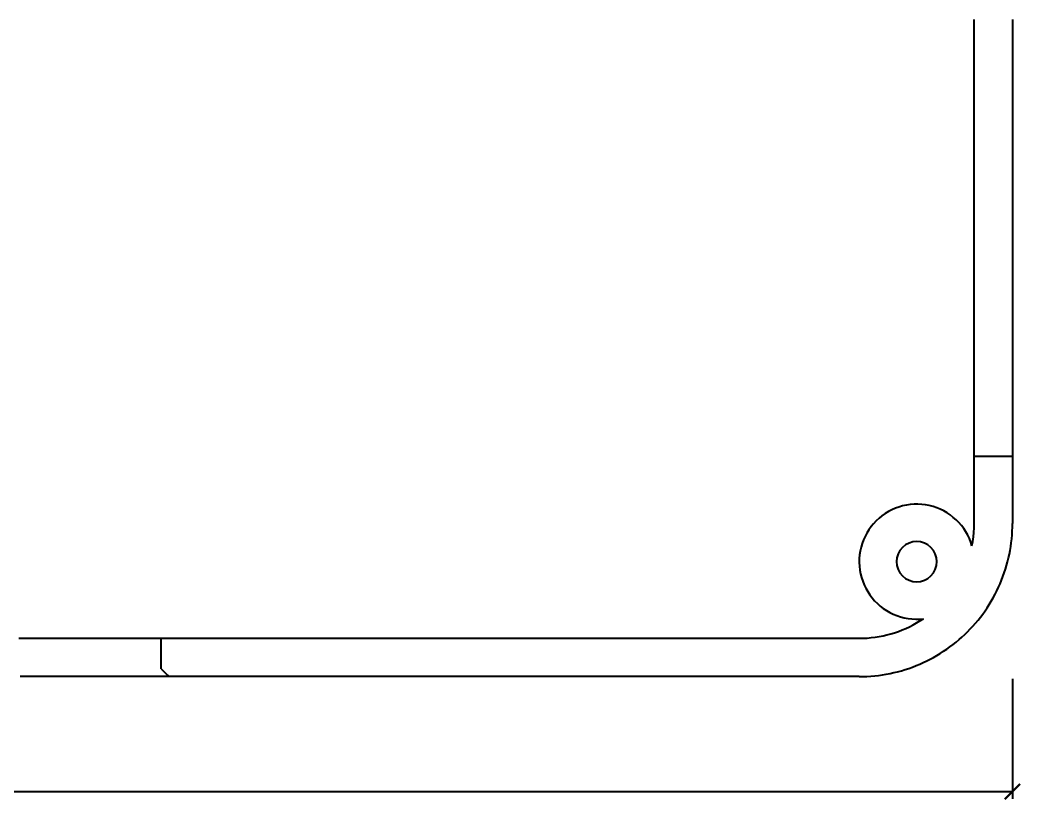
# Model space of a CAD drawing. Header units: metres. Extents: x -70 to 63, y -62 to 38.
# Drawn here: x 10.7 to 62.9, y -43.9 to -3.2 of the extents above; entities that cross this region are included whole.
import ezdxf

# ---------------------------------------------------------------- set-up
doc = ezdxf.new("R2010")
doc.units = ezdxf.units.M
for name, color, linetype in [('U_Z10', 7, 'Continuous'), ('U_Z14', 7, 'Continuous'), ('WINDOWS', 7, 'Continuous')]:
    doc.layers.add(name, color=color, linetype=linetype)
doc.styles.add('OpenSansCondensed-Light', font='OpenSansCondensed-Light.ttf')
doc.dimstyles.new('EZDXF', dxfattribs={"dimtxt": 0.25, "dimasz": 0.175, "dimexe": 0.375, "dimexo": 0.125, "dimgap": 0.1, "dimtad": 1, "dimlfac": 100, "dimzin": 12, "dimdsep": 46, "dimtxsty": 'OpenSansCondensed-Light', "dimblk": 'ARCHTICK', "dimcen": 2.5, "dimazin": 3, "dimtfac": 0.5, "dimtmove": 2, "dimatfit": 3})

# ---------------------------------------------------------------- blocks, each defined once
blk = doc.blocks.new('_ARCHTICK')
at = {"color": 0, "linetype": 'BYBLOCK', "const_width": 0.15}
blk.add_lwpolyline([(-0.5, -0.5), (0.5, 0.5)], dxfattribs=at)

msp = doc.modelspace()

# ---------------------------------------------------------------- linework, layer by layer
at = {"layer": 'U_Z10'}
for points in [[(60.5, -29.5), (60.5, -29.29412), (60.5, -29.08824), (60.5, -28.88235), (60.5, -28.67647), (60.5, -28.47059), (60.5, -28.26471), (60.5, -28.05882), (60.5, -27.85294), (60.5, -27.64706), (60.5, -27.44118), (60.5, -27.23529), (60.5, -27.02941), (60.5, -26.82353), (60.5, -26.61765), (60.5, -26.41176), (60.5, -26.20588), (60.5, -26)], [(60.5, -26), (60.7, -26), (60.9, -26), (61.1, -26), (61.3, -26), (61.5, -26), (61.7, -26), (61.9, -26), (62.1, -26), (62.3, -26), (62.5, -26)], [(62.5, -26), (62.5, -26.20588), (62.5, -26.41176), (62.5, -26.61765), (62.5, -26.82353), (62.5, -27.02941), (62.5, -27.23529), (62.5, -27.44118), (62.5, -27.64706), (62.5, -27.85294), (62.5, -28.05882), (62.5, -28.26471), (62.5, -28.47059), (62.5, -28.67647), (62.5, -28.88235), (62.5, -29.08824), (62.5, -29.29412), (62.5, -29.5)], [(60.38403, -30.67395), (60.32236, -30.483), (60.24806, -30.2966), (60.16146, -30.11558), (60.06296, -29.94075), (59.95299, -29.7729), (59.83204, -29.61278), (59.70066, -29.4611), (59.55943, -29.31855), (59.40899, -29.18575), (59.25001, -29.06331), (59.0832, -28.95177), (58.90931, -28.85163), (58.72911, -28.76334), (58.54341, -28.6873), (58.35305, -28.62384), (58.15886, -28.57324), (57.96173, -28.53575), (57.76253, -28.51151), (57.56216, -28.50064), (57.36151, -28.5032), (57.16148, -28.51916), (56.96297, -28.54846), (56.76686, -28.59096), (56.57402, -28.64648), (56.38533, -28.71477), (56.20163, -28.79552), (56.02374, -28.88836), (55.85245, -28.9929), (55.68853, -29.10864), (55.53272, -29.23509), (55.38571, -29.37167), (55.24816, -29.51778), (55.12068, -29.67275), (55.00385, -29.8359), (54.89819, -30.00649), (54.80416, -30.18377), (54.7222, -30.36693), (54.65267, -30.55517), (54.59588, -30.74763), (54.55208, -30.94345), (54.52146, -31.14177), (54.50418, -31.34169), (54.5003, -31.54232), (54.50984, -31.74276), (54.53276, -31.94211), (54.56895, -32.13949), (54.61826, -32.334), (54.68046, -32.52478), (54.75527, -32.71098), (54.84237, -32.89176), (54.94135, -33.06631), (55.05179, -33.23386), (55.17317, -33.39364), (55.30497, -33.54496), (55.44659, -33.68712), (55.5974, -33.8195), (55.75671, -33.94151), (55.92383, -34.05259), (56.098, -34.15224), (56.27844, -34.24004), (56.46435, -34.31557), (56.65489, -34.3785), (56.84921, -34.42856), (57.04645, -34.46552), (57.24571, -34.4892), (57.44611, -34.49952), (57.64675, -34.49641), (57.84674, -34.47989)], [(54.5, -37.5), (54.70266, -37.49743), (54.90519, -37.48973), (55.10746, -37.4769), (55.30935, -37.45895), (55.51071, -37.4359), (55.71142, -37.40775), (55.91136, -37.37452), (56.11039, -37.33624), (56.30838, -37.29293), (56.50522, -37.24462), (56.70077, -37.19133), (56.8949, -37.13311), (57.0875, -37.06999), (57.27844, -37.00202), (57.4676, -36.92922), (57.65485, -36.85166), (57.84007, -36.76938), (58.02315, -36.68244), (58.20397, -36.59088), (58.38242, -36.49477), (58.55837, -36.39418), (58.73171, -36.28915), (58.90234, -36.17977), (59.07015, -36.06611), (59.23502, -35.94823), (59.39685, -35.82621), (59.55554, -35.70013), (59.71098, -35.57006), (59.86308, -35.43611), (60.01174, -35.29834), (60.15685, -35.15685), (60.29834, -35.01174), (60.43611, -34.86308), (60.57006, -34.71098), (60.70013, -34.55554), (60.82621, -34.39685), (60.94823, -34.23502), (61.06611, -34.07015), (61.17977, -33.90234), (61.28915, -33.73171), (61.39418, -33.55837), (61.49477, -33.38242), (61.59088, -33.20397), (61.68244, -33.02315), (61.76938, -32.84007), (61.85166, -32.65485), (61.92922, -32.4676), (62.00202, -32.27844), (62.06999, -32.0875), (62.13311, -31.8949), (62.19133, -31.70077), (62.24462, -31.50522), (62.29293, -31.30838), (62.33624, -31.11039), (62.37452, -30.91136), (62.40775, -30.71142), (62.4359, -30.51071), (62.45895, -30.30935), (62.4769, -30.10746), (62.48973, -29.90519), (62.49743, -29.70266), (62.5, -29.5)], [(60.38403, -30.67395), (60.42569, -30.44135), (60.45817, -30.2073), (60.48139, -29.97214), (60.49535, -29.73625), (60.5, -29.5)], [(54.5, -35.5), (54.7088, -35.49637), (54.91735, -35.48547), (55.12539, -35.46732), (55.33267, -35.44194), (55.53895, -35.40936), (55.74397, -35.36963), (55.94748, -35.32278), (56.14923, -35.26889), (56.34899, -35.208), (56.54651, -35.1402), (56.74155, -35.06556), (56.93387, -34.98418), (57.12325, -34.89616), (57.30945, -34.80161), (57.49224, -34.70063), (57.67141, -34.59335), (57.84674, -34.47989)], [(10.63199, -35.5), (10.8323, -35.5), (11.03261, -35.5), (11.23292, -35.5), (11.43323, -35.5), (11.63354, -35.5), (11.83385, -35.5), (12.03416, -35.5), (12.23447, -35.5), (12.43478, -35.5), (12.63509, -35.5), (12.8354, -35.5), (13.03571, -35.5), (13.23602, -35.5), (13.43634, -35.5), (13.63665, -35.5), (13.83696, -35.5), (14.03727, -35.5), (14.23758, -35.5), (14.43789, -35.5), (14.6382, -35.5), (14.83851, -35.5), (15.03882, -35.5), (15.23913, -35.5), (15.43944, -35.5), (15.63975, -35.5), (15.84006, -35.5), (16.04037, -35.5), (16.24068, -35.5), (16.44099, -35.5), (16.6413, -35.5), (16.84161, -35.5), (17.04193, -35.5), (17.24224, -35.5), (17.44255, -35.5), (17.64286, -35.5), (17.84317, -35.5), (18.04348, -35.5), (18.24379, -35.5), (18.4441, -35.5), (18.64441, -35.5), (18.84472, -35.5), (19.04503, -35.5), (19.24534, -35.5), (19.44565, -35.5), (19.64596, -35.5), (19.84627, -35.5), (20.04658, -35.5), (20.24689, -35.5), (20.4472, -35.5), (20.64752, -35.5), (20.84783, -35.5), (21.04814, -35.5), (21.24845, -35.5), (21.44876, -35.5), (21.64907, -35.5), (21.84938, -35.5), (22.04969, -35.5), (22.25, -35.5), (22.45031, -35.5), (22.65062, -35.5), (22.85093, -35.5), (23.05124, -35.5), (23.25155, -35.5), (23.45186, -35.5), (23.65217, -35.5), (23.85248, -35.5), (24.0528, -35.5), (24.25311, -35.5), (24.45342, -35.5), (24.65373, -35.5), (24.85404, -35.5), (25.05435, -35.5), (25.25466, -35.5), (25.45497, -35.5), (25.65528, -35.5), (25.85559, -35.5), (26.0559, -35.5), (26.25621, -35.5), (26.45652, -35.5), (26.65683, -35.5), (26.85714, -35.5), (27.05745, -35.5), (27.25776, -35.5), (27.45807, -35.5), (27.65839, -35.5), (27.8587, -35.5), (28.05901, -35.5), (28.25932, -35.5), (28.45963, -35.5), (28.65994, -35.5), (28.86025, -35.5), (29.06056, -35.5), (29.26087, -35.5), (29.46118, -35.5), (29.66149, -35.5), (29.8618, -35.5), (30.06211, -35.5), (30.26242, -35.5), (30.46273, -35.5), (30.66304, -35.5), (30.86335, -35.5), (31.06366, -35.5), (31.26398, -35.5), (31.46429, -35.5), (31.6646, -35.5), (31.86491, -35.5), (32.06522, -35.5), (32.26553, -35.5), (32.46584, -35.5), (32.66615, -35.5), (32.86646, -35.5), (33.06677, -35.5), (33.26708, -35.5), (33.46739, -35.5), (33.6677, -35.5), (33.86801, -35.5), (34.06832, -35.5), (34.26863, -35.5), (34.46894, -35.5), (34.66925, -35.5), (34.86957, -35.5), (35.06988, -35.5), (35.27019, -35.5), (35.4705, -35.5), (35.67081, -35.5), (35.87112, -35.5), (36.07143, -35.5), (36.27174, -35.5), (36.47205, -35.5), (36.67236, -35.5), (36.87267, -35.5), (37.07298, -35.5), (37.27329, -35.5), (37.4736, -35.5), (37.67391, -35.5), (37.87422, -35.5), (38.07453, -35.5), (38.27484, -35.5), (38.47516, -35.5), (38.67547, -35.5), (38.87578, -35.5), (39.07609, -35.5), (39.2764, -35.5), (39.47671, -35.5), (39.67702, -35.5), (39.87733, -35.5), (40.07764, -35.5), (40.27795, -35.5), (40.47826, -35.5), (40.67857, -35.5), (40.87888, -35.5), (41.07919, -35.5), (41.2795, -35.5), (41.47981, -35.5), (41.68012, -35.5), (41.88043, -35.5), (42.08075, -35.5), (42.28106, -35.5), (42.48137, -35.5), (42.68168, -35.5), (42.88199, -35.5), (43.0823, -35.5), (43.28261, -35.5), (43.48292, -35.5), (43.68323, -35.5), (43.88354, -35.5), (44.08385, -35.5), (44.28416, -35.5), (44.48447, -35.5), (44.68478, -35.5), (44.88509, -35.5), (45.0854, -35.5), (45.28571, -35.5), (45.48602, -35.5), (45.68634, -35.5), (45.88665, -35.5), (46.08696, -35.5), (46.28727, -35.5), (46.48758, -35.5), (46.68789, -35.5), (46.8882, -35.5), (47.08851, -35.5), (47.28882, -35.5), (47.48913, -35.5), (47.68944, -35.5), (47.88975, -35.5), (48.09006, -35.5), (48.29037, -35.5), (48.49068, -35.5), (48.69099, -35.5), (48.8913, -35.5), (49.09161, -35.5), (49.29193, -35.5), (49.49224, -35.5), (49.69255, -35.5), (49.89286, -35.5), (50.09317, -35.5), (50.29348, -35.5), (50.49379, -35.5), (50.6941, -35.5), (50.89441, -35.5), (51.09472, -35.5), (51.29503, -35.5), (51.49534, -35.5), (51.69565, -35.5), (51.89596, -35.5), (52.09627, -35.5), (52.29658, -35.5), (52.49689, -35.5), (52.6972, -35.5), (52.89752, -35.5), (53.09783, -35.5), (53.29814, -35.5), (53.49845, -35.5), (53.69876, -35.5), (53.89907, -35.5), (54.09938, -35.5), (54.29969, -35.5), (54.5, -35.5)], [(54.5, -37.5), (54.3, -37.5), (54.1, -37.5), (53.9, -37.5), (53.7, -37.5), (53.5, -37.5), (53.3, -37.5), (53.1, -37.5), (52.9, -37.5), (52.7, -37.5), (52.5, -37.5), (52.3, -37.5), (52.1, -37.5), (51.9, -37.5), (51.7, -37.5), (51.5, -37.5), (51.3, -37.5), (51.1, -37.5), (50.9, -37.5), (50.7, -37.5), (50.5, -37.5), (50.3, -37.5), (50.1, -37.5), (49.9, -37.5), (49.7, -37.5), (49.5, -37.5), (49.3, -37.5), (49.1, -37.5), (48.9, -37.5), (48.7, -37.5), (48.5, -37.5), (48.3, -37.5), (48.1, -37.5), (47.9, -37.5), (47.7, -37.5), (47.5, -37.5), (47.3, -37.5), (47.1, -37.5), (46.9, -37.5), (46.7, -37.5), (46.5, -37.5), (46.3, -37.5), (46.1, -37.5), (45.9, -37.5), (45.7, -37.5), (45.5, -37.5), (45.3, -37.5), (45.1, -37.5), (44.9, -37.5), (44.7, -37.5), (44.5, -37.5), (44.3, -37.5), (44.1, -37.5), (43.9, -37.5), (43.7, -37.5), (43.5, -37.5), (43.3, -37.5), (43.1, -37.5), (42.9, -37.5), (42.7, -37.5), (42.5, -37.5), (42.3, -37.5), (42.1, -37.5), (41.9, -37.5), (41.7, -37.5), (41.5, -37.5), (41.3, -37.5), (41.1, -37.5), (40.9, -37.5), (40.7, -37.5), (40.5, -37.5), (40.3, -37.5), (40.1, -37.5), (39.9, -37.5), (39.7, -37.5), (39.5, -37.5), (39.3, -37.5), (39.1, -37.5), (38.9, -37.5), (38.7, -37.5), (38.5, -37.5), (38.3, -37.5), (38.1, -37.5), (37.9, -37.5), (37.7, -37.5), (37.5, -37.5), (37.3, -37.5), (37.1, -37.5), (36.9, -37.5), (36.7, -37.5), (36.5, -37.5), (36.3, -37.5), (36.1, -37.5), (35.9, -37.5), (35.7, -37.5), (35.5, -37.5), (35.3, -37.5), (35.1, -37.5), (34.9, -37.5), (34.7, -37.5), (34.5, -37.5), (34.3, -37.5), (34.1, -37.5), (33.9, -37.5), (33.7, -37.5), (33.5, -37.5), (33.3, -37.5), (33.1, -37.5), (32.9, -37.5), (32.7, -37.5), (32.5, -37.5), (32.3, -37.5), (32.1, -37.5), (31.9, -37.5), (31.7, -37.5), (31.5, -37.5), (31.3, -37.5), (31.1, -37.5), (30.9, -37.5), (30.7, -37.5), (30.5, -37.5), (30.3, -37.5), (30.1, -37.5), (29.9, -37.5), (29.7, -37.5), (29.5, -37.5), (29.3, -37.5), (29.1, -37.5), (28.9, -37.5), (28.7, -37.5), (28.5, -37.5), (28.3, -37.5), (28.1, -37.5), (27.9, -37.5), (27.7, -37.5), (27.5, -37.5), (27.3, -37.5), (27.1, -37.5), (26.9, -37.5), (26.7, -37.5), (26.5, -37.5), (26.3, -37.5), (26.1, -37.5), (25.9, -37.5), (25.7, -37.5), (25.5, -37.5), (25.3, -37.5), (25.1, -37.5), (24.9, -37.5), (24.7, -37.5), (24.5, -37.5), (24.3, -37.5), (24.1, -37.5), (23.9, -37.5), (23.7, -37.5), (23.5, -37.5), (23.3, -37.5), (23.1, -37.5), (22.9, -37.5), (22.7, -37.5), (22.5, -37.5), (22.3, -37.5), (22.1, -37.5), (21.9, -37.5), (21.7, -37.5), (21.5, -37.5), (21.3, -37.5), (21.1, -37.5), (20.9, -37.5), (20.7, -37.5), (20.5, -37.5), (20.3, -37.5), (20.1, -37.5), (19.9, -37.5), (19.7, -37.5), (19.5, -37.5), (19.3, -37.5), (19.1, -37.5), (18.9, -37.5), (18.7, -37.5), (18.5, -37.5), (18.3, -37.5), (18.1, -37.5), (17.9, -37.5), (17.7, -37.5), (17.5, -37.5), (17.3, -37.5), (17.1, -37.5), (16.9, -37.5), (16.7, -37.5), (16.5, -37.5), (16.3, -37.5), (16.1, -37.5), (15.9, -37.5), (15.7, -37.5), (15.5, -37.5), (15.3, -37.5), (15.1, -37.5), (14.9, -37.5), (14.7, -37.5), (14.5, -37.5), (14.3, -37.5), (14.1, -37.5), (13.9, -37.5), (13.7, -37.5), (13.5, -37.5), (13.3, -37.5), (13.1, -37.5), (12.9, -37.5), (12.7, -37.5), (12.5, -37.5), (12.3, -37.5), (12.1, -37.5), (11.9, -37.5), (11.7, -37.5), (11.5, -37.5), (11.3, -37.5), (11.1, -37.5), (10.9, -37.5), (10.7, -37.5)]]:
    msp.add_lwpolyline(points, dxfattribs=at)
at = {"layer": 'U_Z14'}
for points in [[(60.5, -29.5), (60.5, -29.29412), (60.5, -29.08824), (60.5, -28.88235), (60.5, -28.67647), (60.5, -28.47059), (60.5, -28.26471), (60.5, -28.05882), (60.5, -27.85294), (60.5, -27.64706), (60.5, -27.44118), (60.5, -27.23529), (60.5, -27.02941), (60.5, -26.82353), (60.5, -26.61765), (60.5, -26.41176), (60.5, -26.20588), (60.5, -26)], [(60.5, -26), (60.7, -26), (60.9, -26), (61.1, -26), (61.3, -26), (61.5, -26), (61.7, -26), (61.9, -26), (62.1, -26), (62.3, -26), (62.5, -26)], [(62.5, -26), (62.5, -26.20588), (62.5, -26.41176), (62.5, -26.61765), (62.5, -26.82353), (62.5, -27.02941), (62.5, -27.23529), (62.5, -27.44118), (62.5, -27.64706), (62.5, -27.85294), (62.5, -28.05882), (62.5, -28.26471), (62.5, -28.47059), (62.5, -28.67647), (62.5, -28.88235), (62.5, -29.08824), (62.5, -29.29412), (62.5, -29.5)], [(60.38403, -30.67395), (60.32236, -30.483), (60.24806, -30.2966), (60.16146, -30.11558), (60.06296, -29.94075), (59.95299, -29.7729), (59.83204, -29.61278), (59.70066, -29.4611), (59.55943, -29.31855), (59.40899, -29.18575), (59.25001, -29.06331), (59.0832, -28.95177), (58.90931, -28.85163), (58.72911, -28.76334), (58.54341, -28.6873), (58.35305, -28.62384), (58.15886, -28.57324), (57.96173, -28.53575), (57.76253, -28.51151), (57.56216, -28.50064), (57.36151, -28.5032), (57.16148, -28.51916), (56.96297, -28.54846), (56.76686, -28.59096), (56.57402, -28.64648), (56.38533, -28.71477), (56.20163, -28.79552), (56.02374, -28.88836), (55.85245, -28.9929), (55.68853, -29.10864), (55.53272, -29.23509), (55.38571, -29.37167), (55.24816, -29.51778), (55.12068, -29.67275), (55.00385, -29.8359), (54.89819, -30.00649), (54.80416, -30.18377), (54.7222, -30.36693), (54.65267, -30.55517), (54.59588, -30.74763), (54.55208, -30.94345), (54.52146, -31.14177), (54.50418, -31.34169), (54.5003, -31.54232), (54.50984, -31.74276), (54.53276, -31.94211), (54.56895, -32.13949), (54.61826, -32.334), (54.68046, -32.52478), (54.75527, -32.71098), (54.84237, -32.89176), (54.94135, -33.06631), (55.05179, -33.23386), (55.17317, -33.39364), (55.30497, -33.54496), (55.44659, -33.68712), (55.5974, -33.8195), (55.75671, -33.94151), (55.92383, -34.05259), (56.098, -34.15224), (56.27844, -34.24004), (56.46435, -34.31557), (56.65489, -34.3785), (56.84921, -34.42856), (57.04645, -34.46552), (57.24571, -34.4892), (57.44611, -34.49952), (57.64675, -34.49641), (57.84674, -34.47989)], [(54.5, -37.5), (54.70266, -37.49743), (54.90519, -37.48973), (55.10746, -37.4769), (55.30935, -37.45895), (55.51071, -37.4359), (55.71142, -37.40775), (55.91136, -37.37452), (56.11039, -37.33624), (56.30838, -37.29293), (56.50522, -37.24462), (56.70077, -37.19133), (56.8949, -37.13311), (57.0875, -37.06999), (57.27844, -37.00202), (57.4676, -36.92922), (57.65485, -36.85166), (57.84007, -36.76938), (58.02315, -36.68244), (58.20397, -36.59088), (58.38242, -36.49477), (58.55837, -36.39418), (58.73171, -36.28915), (58.90234, -36.17977), (59.07015, -36.06611), (59.23502, -35.94823), (59.39685, -35.82621), (59.55554, -35.70013), (59.71098, -35.57006), (59.86308, -35.43611), (60.01174, -35.29834), (60.15685, -35.15685), (60.29834, -35.01174), (60.43611, -34.86308), (60.57006, -34.71098), (60.70013, -34.55554), (60.82621, -34.39685), (60.94823, -34.23502), (61.06611, -34.07015), (61.17977, -33.90234), (61.28915, -33.73171), (61.39418, -33.55837), (61.49477, -33.38242), (61.59088, -33.20397), (61.68244, -33.02315), (61.76938, -32.84007), (61.85166, -32.65485), (61.92922, -32.4676), (62.00202, -32.27844), (62.06999, -32.0875), (62.13311, -31.8949), (62.19133, -31.70077), (62.24462, -31.50522), (62.29293, -31.30838), (62.33624, -31.11039), (62.37452, -30.91136), (62.40775, -30.71142), (62.4359, -30.51071), (62.45895, -30.30935), (62.4769, -30.10746), (62.48973, -29.90519), (62.49743, -29.70266), (62.5, -29.5)], [(60.38403, -30.67395), (60.42569, -30.44135), (60.45817, -30.2073), (60.48139, -29.97214), (60.49535, -29.73625), (60.5, -29.5)], [(58.55, -31.5), (58.52982, -31.29516), (58.47007, -31.09818), (58.37304, -30.91665), (58.24246, -30.75754), (58.08335, -30.62696), (57.90182, -30.52993), (57.70484, -30.47018), (57.5, -30.45), (57.29516, -30.47018), (57.09818, -30.52993), (56.91665, -30.62696), (56.75754, -30.75754), (56.62696, -30.91665), (56.52993, -31.09818), (56.47018, -31.29516), (56.45, -31.5), (56.47018, -31.70484), (56.52993, -31.90182), (56.62696, -32.08335), (56.75754, -32.24246), (56.91665, -32.37304), (57.09818, -32.47007), (57.29516, -32.52982), (57.5, -32.55), (57.70484, -32.52982), (57.90182, -32.47007), (58.08335, -32.37304), (58.24246, -32.24246), (58.37304, -32.08335), (58.47007, -31.90182), (58.52982, -31.70484), (58.55, -31.5)], [(54.5, -35.5), (54.7088, -35.49637), (54.91735, -35.48547), (55.12539, -35.46732), (55.33267, -35.44194), (55.53895, -35.40936), (55.74397, -35.36963), (55.94748, -35.32278), (56.14923, -35.26889), (56.34899, -35.208), (56.54651, -35.1402), (56.74155, -35.06556), (56.93387, -34.98418), (57.12325, -34.89616), (57.30945, -34.80161), (57.49224, -34.70063), (57.67141, -34.59335), (57.84674, -34.47989)], [(18.06642, -35.5), (18.26661, -35.5), (18.46679, -35.5), (18.66698, -35.5), (18.86716, -35.5), (19.06735, -35.5), (19.26753, -35.5), (19.46772, -35.5), (19.6679, -35.5), (19.86808, -35.5), (20.06827, -35.5), (20.26845, -35.5), (20.46864, -35.5), (20.66882, -35.5), (20.86901, -35.5), (21.06919, -35.5), (21.26938, -35.5), (21.46956, -35.5), (21.66974, -35.5), (21.86993, -35.5), (22.07011, -35.5), (22.2703, -35.5), (22.47048, -35.5), (22.67067, -35.5), (22.87085, -35.5), (23.07104, -35.5), (23.27122, -35.5), (23.47141, -35.5), (23.67159, -35.5), (23.87177, -35.5), (24.07196, -35.5), (24.27214, -35.5), (24.47233, -35.5), (24.67251, -35.5), (24.8727, -35.5), (25.07288, -35.5), (25.27307, -35.5), (25.47325, -35.5), (25.67343, -35.5), (25.87362, -35.5), (26.0738, -35.5), (26.27399, -35.5), (26.47417, -35.5), (26.67436, -35.5), (26.87454, -35.5), (27.07473, -35.5), (27.27491, -35.5), (27.47509, -35.5), (27.67528, -35.5), (27.87546, -35.5), (28.07565, -35.5), (28.27583, -35.5), (28.47602, -35.5), (28.6762, -35.5), (28.87639, -35.5), (29.07657, -35.5), (29.27676, -35.5), (29.47694, -35.5), (29.67712, -35.5), (29.87731, -35.5), (30.07749, -35.5), (30.27768, -35.5), (30.47786, -35.5), (30.67805, -35.5), (30.87823, -35.5), (31.07842, -35.5), (31.2786, -35.5), (31.47878, -35.5), (31.67897, -35.5), (31.87915, -35.5), (32.07934, -35.5), (32.27952, -35.5), (32.47971, -35.5), (32.67989, -35.5), (32.88008, -35.5), (33.08026, -35.5), (33.28044, -35.5), (33.48063, -35.5), (33.68081, -35.5), (33.881, -35.5), (34.08118, -35.5), (34.28137, -35.5), (34.48155, -35.5), (34.68174, -35.5), (34.88192, -35.5), (35.08211, -35.5), (35.28229, -35.5), (35.48247, -35.5), (35.68266, -35.5), (35.88284, -35.5), (36.08303, -35.5), (36.28321, -35.5), (36.4834, -35.5), (36.68358, -35.5), (36.88377, -35.5), (37.08395, -35.5), (37.28413, -35.5), (37.48432, -35.5), (37.6845, -35.5), (37.88469, -35.5), (38.08487, -35.5), (38.28506, -35.5), (38.48524, -35.5), (38.68543, -35.5), (38.88561, -35.5), (39.08579, -35.5), (39.28598, -35.5), (39.48616, -35.5), (39.68635, -35.5), (39.88653, -35.5), (40.08672, -35.5), (40.2869, -35.5), (40.48709, -35.5), (40.68727, -35.5), (40.88746, -35.5), (41.08764, -35.5), (41.28782, -35.5), (41.48801, -35.5), (41.68819, -35.5), (41.88838, -35.5), (42.08856, -35.5), (42.28875, -35.5), (42.48893, -35.5), (42.68912, -35.5), (42.8893, -35.5), (43.08948, -35.5), (43.28967, -35.5), (43.48985, -35.5), (43.69004, -35.5), (43.89022, -35.5), (44.09041, -35.5), (44.29059, -35.5), (44.49078, -35.5), (44.69096, -35.5), (44.89114, -35.5), (45.09133, -35.5), (45.29151, -35.5), (45.4917, -35.5), (45.69188, -35.5), (45.89207, -35.5), (46.09225, -35.5), (46.29244, -35.5), (46.49262, -35.5), (46.69281, -35.5), (46.89299, -35.5), (47.09317, -35.5), (47.29336, -35.5), (47.49354, -35.5), (47.69373, -35.5), (47.89391, -35.5), (48.0941, -35.5), (48.29428, -35.5), (48.49447, -35.5), (48.69465, -35.5), (48.89483, -35.5), (49.09502, -35.5), (49.2952, -35.5), (49.49539, -35.5), (49.69557, -35.5), (49.89576, -35.5), (50.09594, -35.5), (50.29613, -35.5), (50.49631, -35.5), (50.69649, -35.5), (50.89668, -35.5), (51.09686, -35.5), (51.29705, -35.5), (51.49723, -35.5), (51.69742, -35.5), (51.8976, -35.5), (52.09779, -35.5), (52.29797, -35.5), (52.49816, -35.5), (52.69834, -35.5), (52.89852, -35.5), (53.09871, -35.5), (53.29889, -35.5), (53.49908, -35.5), (53.69926, -35.5), (53.89945, -35.5), (54.09963, -35.5), (54.29982, -35.5), (54.5, -35.5)], [(18.06642, -37.1), (18.06642, -36.9), (18.06642, -36.7), (18.06642, -36.5), (18.06642, -36.3), (18.06642, -36.1), (18.06642, -35.9), (18.06642, -35.7), (18.06642, -35.5)], [(18.06642, -37.1), (18.27628, -37.29916), (18.48453, -37.5)], [(54.5, -37.5), (54.29991, -37.5), (54.09983, -37.5), (53.89974, -37.5), (53.69966, -37.5), (53.49957, -37.5), (53.29948, -37.5), (53.0994, -37.5), (52.89931, -37.5), (52.69923, -37.5), (52.49914, -37.5), (52.29905, -37.5), (52.09897, -37.5), (51.89888, -37.5), (51.6988, -37.5), (51.49871, -37.5), (51.29863, -37.5), (51.09854, -37.5), (50.89845, -37.5), (50.69837, -37.5), (50.49828, -37.5), (50.2982, -37.5), (50.09811, -37.5), (49.89802, -37.5), (49.69794, -37.5), (49.49785, -37.5), (49.29777, -37.5), (49.09768, -37.5), (48.89759, -37.5), (48.69751, -37.5), (48.49742, -37.5), (48.29734, -37.5), (48.09725, -37.5), (47.89716, -37.5), (47.69708, -37.5), (47.49699, -37.5), (47.29691, -37.5), (47.09682, -37.5), (46.89674, -37.5), (46.69665, -37.5), (46.49656, -37.5), (46.29648, -37.5), (46.09639, -37.5), (45.89631, -37.5), (45.69622, -37.5), (45.49613, -37.5), (45.29605, -37.5), (45.09596, -37.5), (44.89588, -37.5), (44.69579, -37.5), (44.4957, -37.5), (44.29562, -37.5), (44.09553, -37.5), (43.89545, -37.5), (43.69536, -37.5), (43.49527, -37.5), (43.29519, -37.5), (43.0951, -37.5), (42.89502, -37.5), (42.69493, -37.5), (42.49484, -37.5), (42.29476, -37.5), (42.09467, -37.5), (41.89459, -37.5), (41.6945, -37.5), (41.49442, -37.5), (41.29433, -37.5), (41.09424, -37.5), (40.89416, -37.5), (40.69407, -37.5), (40.49399, -37.5), (40.2939, -37.5), (40.09381, -37.5), (39.89373, -37.5), (39.69364, -37.5), (39.49356, -37.5), (39.29347, -37.5), (39.09338, -37.5), (38.8933, -37.5), (38.69321, -37.5), (38.49313, -37.5), (38.29304, -37.5), (38.09295, -37.5), (37.89287, -37.5), (37.69278, -37.5), (37.4927, -37.5), (37.29261, -37.5), (37.09253, -37.5), (36.89244, -37.5), (36.69235, -37.5), (36.49227, -37.5), (36.29218, -37.5), (36.0921, -37.5), (35.89201, -37.5), (35.69192, -37.5), (35.49184, -37.5), (35.29175, -37.5), (35.09167, -37.5), (34.89158, -37.5), (34.69149, -37.5), (34.49141, -37.5), (34.29132, -37.5), (34.09124, -37.5), (33.89115, -37.5), (33.69106, -37.5), (33.49098, -37.5), (33.29089, -37.5), (33.09081, -37.5), (32.89072, -37.5), (32.69063, -37.5), (32.49055, -37.5), (32.29046, -37.5), (32.09038, -37.5), (31.89029, -37.5), (31.69021, -37.5), (31.49012, -37.5), (31.29003, -37.5), (31.08995, -37.5), (30.88986, -37.5), (30.68978, -37.5), (30.48969, -37.5), (30.2896, -37.5), (30.08952, -37.5), (29.88943, -37.5), (29.68935, -37.5), (29.48926, -37.5), (29.28917, -37.5), (29.08909, -37.5), (28.889, -37.5), (28.68892, -37.5), (28.48883, -37.5), (28.28874, -37.5), (28.08866, -37.5), (27.88857, -37.5), (27.68849, -37.5), (27.4884, -37.5), (27.28832, -37.5), (27.08823, -37.5), (26.88814, -37.5), (26.68806, -37.5), (26.48797, -37.5), (26.28789, -37.5), (26.0878, -37.5), (25.88771, -37.5), (25.68763, -37.5), (25.48754, -37.5), (25.28746, -37.5), (25.08737, -37.5), (24.88728, -37.5), (24.6872, -37.5), (24.48711, -37.5), (24.28703, -37.5), (24.08694, -37.5), (23.88685, -37.5), (23.68677, -37.5), (23.48668, -37.5), (23.2866, -37.5), (23.08651, -37.5), (22.88642, -37.5), (22.68634, -37.5), (22.48625, -37.5), (22.28617, -37.5), (22.08608, -37.5), (21.886, -37.5), (21.68591, -37.5), (21.48582, -37.5), (21.28574, -37.5), (21.08565, -37.5), (20.88557, -37.5), (20.68548, -37.5), (20.48539, -37.5), (20.28531, -37.5), (20.08522, -37.5), (19.88514, -37.5), (19.68505, -37.5), (19.48496, -37.5), (19.28488, -37.5), (19.08479, -37.5), (18.88471, -37.5), (18.68462, -37.5), (18.48453, -37.5)]]:
    msp.add_lwpolyline(points, dxfattribs=at)
at = {"layer": 'WINDOWS'}
for points in [[(60.5, -26), (60.5, -25.8), (60.5, -25.6), (60.5, -25.4), (60.5, -25.2), (60.5, -25), (60.5, -24.8), (60.5, -24.6), (60.5, -24.4), (60.5, -24.2), (60.5, -24), (60.5, -23.8), (60.5, -23.6), (60.5, -23.4), (60.5, -23.2), (60.5, -23), (60.5, -22.8), (60.5, -22.6), (60.5, -22.4), (60.5, -22.2), (60.5, -22), (60.5, -21.8), (60.5, -21.6), (60.5, -21.4), (60.5, -21.2), (60.5, -21), (60.5, -20.8), (60.5, -20.6), (60.5, -20.4), (60.5, -20.2), (60.5, -20), (60.5, -19.8), (60.5, -19.6), (60.5, -19.4), (60.5, -19.2), (60.5, -19), (60.5, -18.8), (60.5, -18.6), (60.5, -18.4), (60.5, -18.2), (60.5, -18), (60.5, -17.8), (60.5, -17.6), (60.5, -17.4), (60.5, -17.2), (60.5, -17), (60.5, -16.8), (60.5, -16.6), (60.5, -16.4), (60.5, -16.2), (60.5, -16), (60.5, -15.8), (60.5, -15.6), (60.5, -15.4), (60.5, -15.2), (60.5, -15), (60.5, -14.8), (60.5, -14.6), (60.5, -14.4), (60.5, -14.2), (60.5, -14), (60.5, -13.8), (60.5, -13.6), (60.5, -13.4), (60.5, -13.2), (60.5, -13), (60.5, -12.8), (60.5, -12.6), (60.5, -12.4), (60.5, -12.2), (60.5, -12), (60.5, -11.8), (60.5, -11.6), (60.5, -11.4), (60.5, -11.2), (60.5, -11), (60.5, -10.8), (60.5, -10.6), (60.5, -10.4), (60.5, -10.2), (60.5, -10), (60.5, -9.8), (60.5, -9.6), (60.5, -9.4), (60.5, -9.2), (60.5, -9), (60.5, -8.8), (60.5, -8.6), (60.5, -8.4), (60.5, -8.2), (60.5, -8), (60.5, -7.8), (60.5, -7.6), (60.5, -7.4), (60.5, -7.2), (60.5, -7), (60.5, -6.8), (60.5, -6.6), (60.5, -6.4), (60.5, -6.2), (60.5, -6), (60.5, -5.8), (60.5, -5.6), (60.5, -5.4), (60.5, -5.2), (60.5, -5), (60.5, -4.8), (60.5, -4.6), (60.5, -4.4), (60.5, -4.2), (60.5, -4), (60.5, -3.8), (60.5, -3.6), (60.5, -3.4), (60.5, -3.2)], [(60.5, -26), (60.5, -25.8), (60.5, -25.6), (60.5, -25.4), (60.5, -25.2), (60.5, -25), (60.5, -24.8), (60.5, -24.6), (60.5, -24.4), (60.5, -24.2), (60.5, -24), (60.5, -23.8), (60.5, -23.6), (60.5, -23.4), (60.5, -23.2), (60.5, -23), (60.5, -22.8), (60.5, -22.6), (60.5, -22.4), (60.5, -22.2), (60.5, -22), (60.5, -21.8), (60.5, -21.6), (60.5, -21.4), (60.5, -21.2), (60.5, -21), (60.5, -20.8), (60.5, -20.6), (60.5, -20.4), (60.5, -20.2), (60.5, -20), (60.5, -19.8), (60.5, -19.6), (60.5, -19.4), (60.5, -19.2), (60.5, -19), (60.5, -18.8), (60.5, -18.6), (60.5, -18.4), (60.5, -18.2), (60.5, -18), (60.5, -17.8), (60.5, -17.6), (60.5, -17.4), (60.5, -17.2), (60.5, -17), (60.5, -16.8), (60.5, -16.6), (60.5, -16.4), (60.5, -16.2), (60.5, -16), (60.5, -15.8), (60.5, -15.6), (60.5, -15.4), (60.5, -15.2), (60.5, -15), (60.5, -14.8), (60.5, -14.6), (60.5, -14.4), (60.5, -14.2), (60.5, -14), (60.5, -13.8), (60.5, -13.6), (60.5, -13.4), (60.5, -13.2), (60.5, -13), (60.5, -12.8), (60.5, -12.6), (60.5, -12.4), (60.5, -12.2), (60.5, -12), (60.5, -11.8), (60.5, -11.6), (60.5, -11.4), (60.5, -11.2), (60.5, -11), (60.5, -10.8), (60.5, -10.6), (60.5, -10.4), (60.5, -10.2), (60.5, -10), (60.5, -9.8), (60.5, -9.6), (60.5, -9.4), (60.5, -9.2), (60.5, -9), (60.5, -8.8), (60.5, -8.6), (60.5, -8.4), (60.5, -8.2), (60.5, -8), (60.5, -7.8), (60.5, -7.6), (60.5, -7.4), (60.5, -7.2), (60.5, -7), (60.5, -6.8), (60.5, -6.6), (60.5, -6.4), (60.5, -6.2), (60.5, -6), (60.5, -5.8), (60.5, -5.6), (60.5, -5.4), (60.5, -5.2), (60.5, -5), (60.5, -4.8), (60.5, -4.6), (60.5, -4.4), (60.5, -4.2), (60.5, -4), (60.5, -3.8), (60.5, -3.6), (60.5, -3.4), (60.5, -3.2)], [(62.5, -3.2), (62.5, -3.4), (62.5, -3.6), (62.5, -3.8), (62.5, -4), (62.5, -4.2), (62.5, -4.4), (62.5, -4.6), (62.5, -4.8), (62.5, -5), (62.5, -5.2), (62.5, -5.4), (62.5, -5.6), (62.5, -5.8), (62.5, -6), (62.5, -6.2), (62.5, -6.4), (62.5, -6.6), (62.5, -6.8), (62.5, -7), (62.5, -7.2), (62.5, -7.4), (62.5, -7.6), (62.5, -7.8), (62.5, -8), (62.5, -8.2), (62.5, -8.4), (62.5, -8.6), (62.5, -8.8), (62.5, -9), (62.5, -9.2), (62.5, -9.4), (62.5, -9.6), (62.5, -9.8), (62.5, -10), (62.5, -10.2), (62.5, -10.4), (62.5, -10.6), (62.5, -10.8), (62.5, -11), (62.5, -11.2), (62.5, -11.4), (62.5, -11.6), (62.5, -11.8), (62.5, -12), (62.5, -12.2), (62.5, -12.4), (62.5, -12.6), (62.5, -12.8), (62.5, -13), (62.5, -13.2), (62.5, -13.4), (62.5, -13.6), (62.5, -13.8), (62.5, -14), (62.5, -14.2), (62.5, -14.4), (62.5, -14.6), (62.5, -14.8), (62.5, -15), (62.5, -15.2), (62.5, -15.4), (62.5, -15.6), (62.5, -15.8), (62.5, -16), (62.5, -16.2), (62.5, -16.4), (62.5, -16.6), (62.5, -16.8), (62.5, -17), (62.5, -17.2), (62.5, -17.4), (62.5, -17.6), (62.5, -17.8), (62.5, -18), (62.5, -18.2), (62.5, -18.4), (62.5, -18.6), (62.5, -18.8), (62.5, -19), (62.5, -19.2), (62.5, -19.4), (62.5, -19.6), (62.5, -19.8), (62.5, -20), (62.5, -20.2), (62.5, -20.4), (62.5, -20.6), (62.5, -20.8), (62.5, -21), (62.5, -21.2), (62.5, -21.4), (62.5, -21.6), (62.5, -21.8), (62.5, -22), (62.5, -22.2), (62.5, -22.4), (62.5, -22.6), (62.5, -22.8), (62.5, -23), (62.5, -23.2), (62.5, -23.4), (62.5, -23.6), (62.5, -23.8), (62.5, -24), (62.5, -24.2), (62.5, -24.4), (62.5, -24.6), (62.5, -24.8), (62.5, -25), (62.5, -25.2), (62.5, -25.4), (62.5, -25.6), (62.5, -25.8), (62.5, -26)], [(62.5, -3.2), (62.5, -3.4), (62.5, -3.6), (62.5, -3.8), (62.5, -4), (62.5, -4.2), (62.5, -4.4), (62.5, -4.6), (62.5, -4.8), (62.5, -5), (62.5, -5.2), (62.5, -5.4), (62.5, -5.6), (62.5, -5.8), (62.5, -6), (62.5, -6.2), (62.5, -6.4), (62.5, -6.6), (62.5, -6.8), (62.5, -7), (62.5, -7.2), (62.5, -7.4), (62.5, -7.6), (62.5, -7.8), (62.5, -8), (62.5, -8.2), (62.5, -8.4), (62.5, -8.6), (62.5, -8.8), (62.5, -9), (62.5, -9.2), (62.5, -9.4), (62.5, -9.6), (62.5, -9.8), (62.5, -10), (62.5, -10.2), (62.5, -10.4), (62.5, -10.6), (62.5, -10.8), (62.5, -11), (62.5, -11.2), (62.5, -11.4), (62.5, -11.6), (62.5, -11.8), (62.5, -12), (62.5, -12.2), (62.5, -12.4), (62.5, -12.6), (62.5, -12.8), (62.5, -13), (62.5, -13.2), (62.5, -13.4), (62.5, -13.6), (62.5, -13.8), (62.5, -14), (62.5, -14.2), (62.5, -14.4), (62.5, -14.6), (62.5, -14.8), (62.5, -15), (62.5, -15.2), (62.5, -15.4), (62.5, -15.6), (62.5, -15.8), (62.5, -16), (62.5, -16.2), (62.5, -16.4), (62.5, -16.6), (62.5, -16.8), (62.5, -17), (62.5, -17.2), (62.5, -17.4), (62.5, -17.6), (62.5, -17.8), (62.5, -18), (62.5, -18.2), (62.5, -18.4), (62.5, -18.6), (62.5, -18.8), (62.5, -19), (62.5, -19.2), (62.5, -19.4), (62.5, -19.6), (62.5, -19.8), (62.5, -20), (62.5, -20.2), (62.5, -20.4), (62.5, -20.6), (62.5, -20.8), (62.5, -21), (62.5, -21.2), (62.5, -21.4), (62.5, -21.6), (62.5, -21.8), (62.5, -22), (62.5, -22.2), (62.5, -22.4), (62.5, -22.6), (62.5, -22.8), (62.5, -23), (62.5, -23.2), (62.5, -23.4), (62.5, -23.6), (62.5, -23.8), (62.5, -24), (62.5, -24.2), (62.5, -24.4), (62.5, -24.6), (62.5, -24.8), (62.5, -25), (62.5, -25.2), (62.5, -25.4), (62.5, -25.6), (62.5, -25.8), (62.5, -26)], [(60.5, -26), (60.7, -26), (60.9, -26), (61.1, -26), (61.3, -26), (61.5, -26), (61.7, -26), (61.9, -26), (62.1, -26), (62.3, -26), (62.5, -26)], [(60.5, -26), (60.7, -26), (60.9, -26), (61.1, -26), (61.3, -26), (61.5, -26), (61.7, -26), (61.9, -26), (62.1, -26), (62.3, -26), (62.5, -26)]]:
    msp.add_lwpolyline(points, dxfattribs=at)

# ---------------------------------------------------------------- dimensions: what is measured, and where the dimension line sits
msp.add_linear_dim(base=(-62.5, -43.5), p1=(-62.5, -37.5), p2=(62.5, -37.5), dimstyle='EZDXF', override={"dimtxt": 1, "dimasz": 0.8}).render()

doc.saveas('drawing.dxf')
